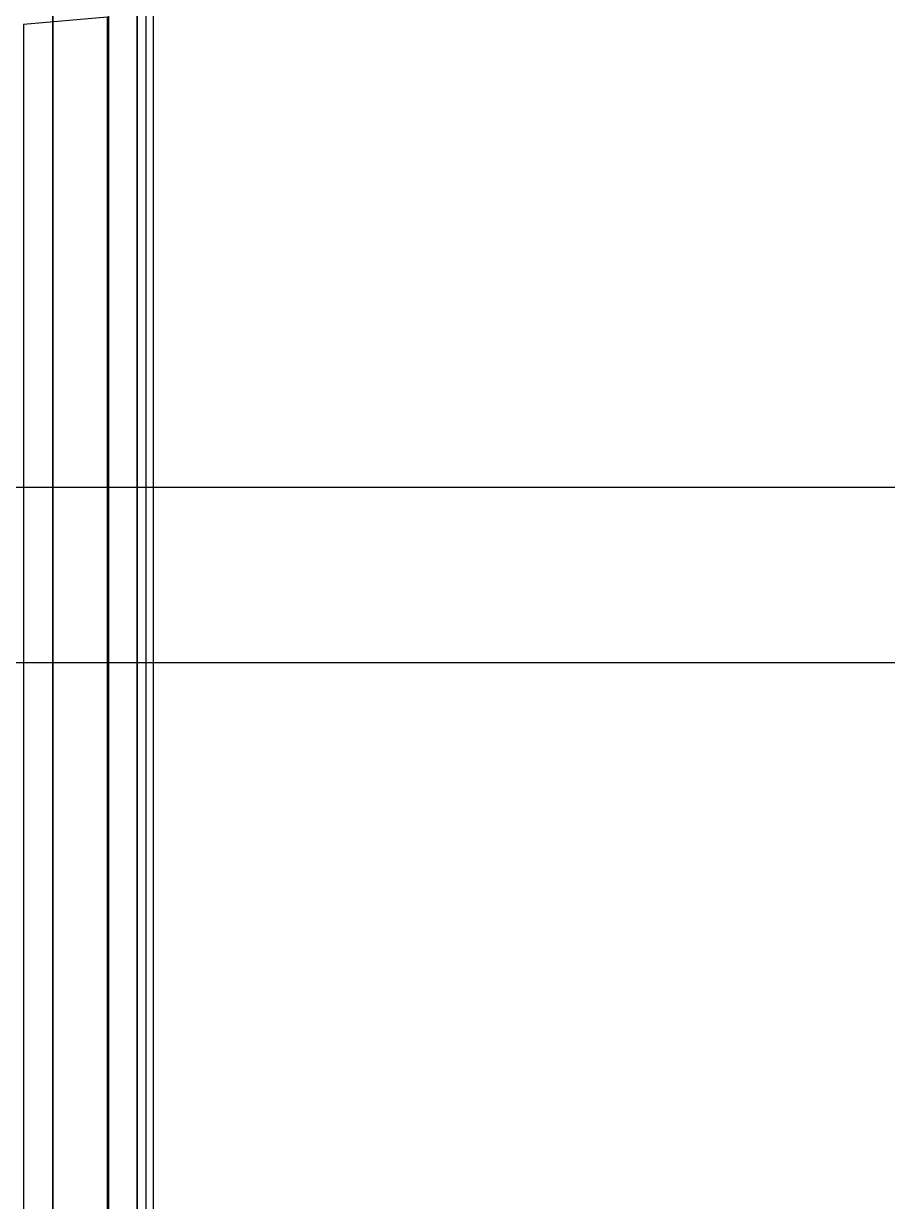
# Model space of a CAD drawing. Header units: metres. Extents: x 0 to 63075, y 0 to 44550.
# Drawn here: x 14343.9 to 14472.3, y 24559.7 to 24734.8 of the extents above; entities that cross this region are included whole.
import ezdxf

# ---------------------------------------------------------------- set-up
doc = ezdxf.new("R2010")
doc.units = ezdxf.units.M
doc.header["$LTSCALE"] = 75
doc.linetypes.add('HIDDEN2', pattern=[4.7625, 3.175, -1.5875])
for name, color, linetype in [('SDM', 7, 'Continuous'), ('SL1', 8, 'Continuous'), ('SL4', 4, 'Continuous'), ('ST1', 7, 'HIDDEN2')]:
    doc.layers.add(name, color=color, linetype=linetype)

# ---------------------------------------------------------------- blocks, each defined once
blk = doc.blocks.new('A$Ca548c4ee')
at = {"layer": 'SL1'}
for p, q in [((7742.12, 1997.52), (742.12, 1997.52)), ((7742.12, 1997.52), (742.12, 1997.52)), ((7742.12, 1971.42), (742.12, 1971.42)), ((7742.12, 1971.42), (742.12, 1971.42))]:
    blk.add_line(p, q, dxfattribs=at)
blk = doc.blocks.new('A$Ca53c419a')
at = {"layer": 'SL4'}
for p, q in [((246.7, 104.88), (87.76, 104.88)), ((337.76, 104.88), (246.7, 104.88)), ((246.41, 96.6), (88.85, 96.6)), ((336.67, 96.6), (246.41, 96.6)), ((246.1, 92.37), (89.99, 92.37)), ((335.54, 92.37), (246.1, 92.37)), ((245.26, 90), (93.08, 90)), ((332.45, 90), (245.26, 90))]:
    blk.add_line(p, q, dxfattribs=at)
at = {"layer": 'ST1'}
for p, q in [((304.9, 109.24), (120.63, 109.24)), ((306, 96.8), (304.91, 109.24)), ((87.76, 104.88), (337.76, 104.88)), ((88.85, 96.6), (336.67, 96.6)), ((306, 96.8), (119.53, 96.8)), ((89.99, 92.37), (335.54, 92.37)), ((311.23, 91.05), (114.27, 91.05))]:
    blk.add_line(p, q, dxfattribs=at)

msp = doc.modelspace()

# ---------------------------------------------------------------- block references
at = {"layer": 'SDM'}
msp.add_blockref('A$Ca548c4ee', (8259.51, 22668.36), dxfattribs=at)
at = {"layer": 'SDM', "rotation": 90}
msp.add_blockref('A$Ca53c419a', (14453.13, 24429.77), dxfattribs=at)

doc.saveas('drawing.dxf')
